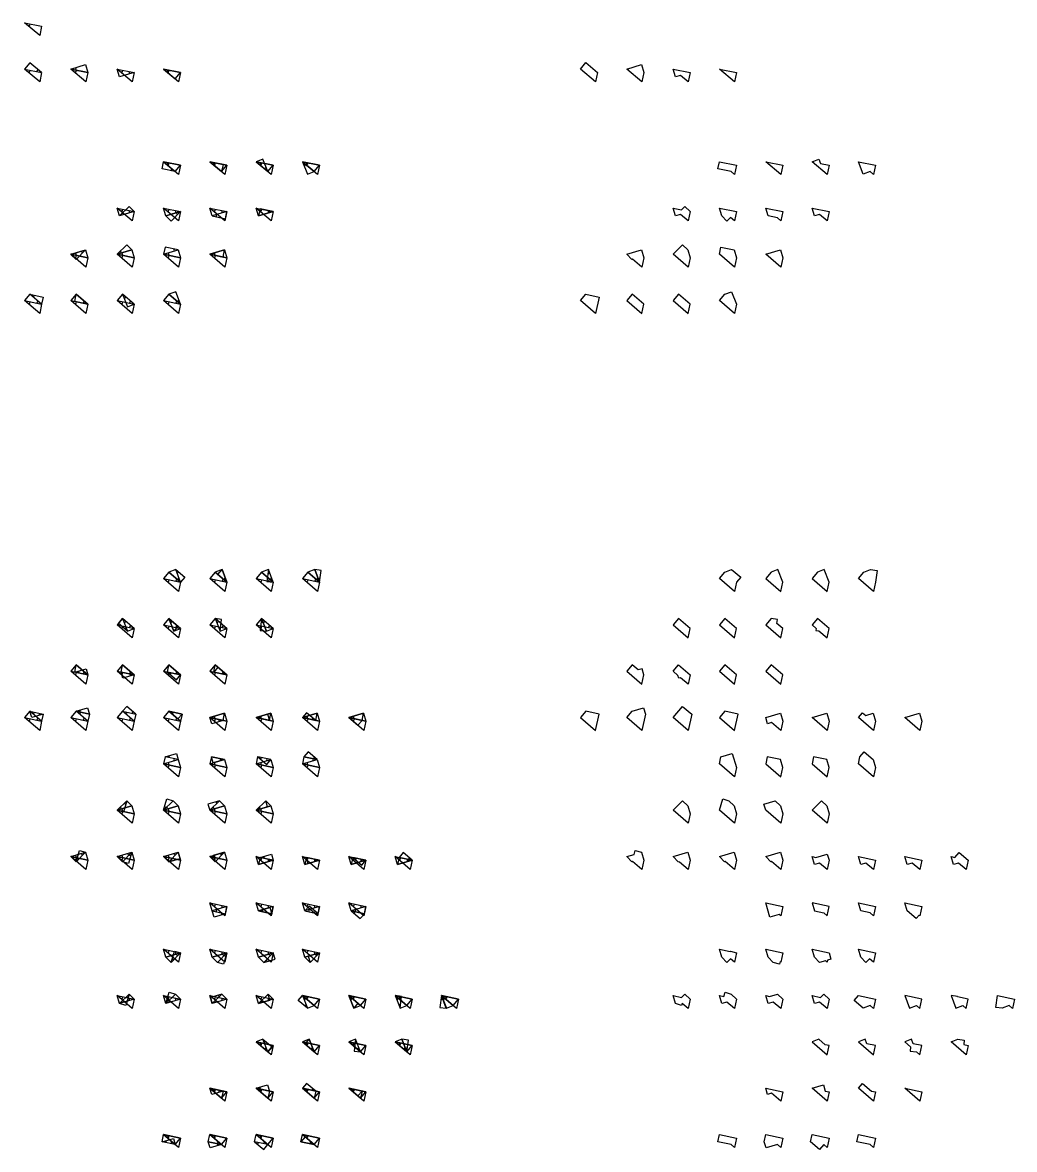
# Model space of a CAD drawing. Header units: millimetres. Extents: x 122552 to 1654769, y -10280102 to 62068.
# Drawn here: x 122552 to 780792, y -725221 to 22549 of the extents above; entities that cross this region are included whole.
import ezdxf

# ---------------------------------------------------------------- set-up
doc = ezdxf.new("R2010")
doc.units = ezdxf.units.MM
for name, color, linetype in [('BASE', 170, 'Continuous'), ('HYPOTENUSE', 20, 'Continuous'), ('PERPENDICULAR', 90, 'Continuous'), ('Standard', 7, 'Continuous')]:
    doc.layers.add(name, color=color, linetype=linetype)

# ---------------------------------------------------------------- blocks, each defined once
blk = doc.blocks.new('fundamental_block_GT')
at = {"color": 4}
blk.add_arc((0, -2), 277, 359.9799, 28.4254, dxfattribs=at)
at = {"layer": 'BASE'}
blk.add_line((0, 0), (879, -7), dxfattribs=at)
at = {"layer": 'HYPOTENUSE'}
blk.add_line((883, 469), (0, 0), dxfattribs=at)
at = {"layer": 'PERPENDICULAR'}
blk.add_line((879, -7), (883, 469), dxfattribs=at)

msp = doc.modelspace()

# ---------------------------------------------------------------- linework, layer by layer
for points in [[(492777, -8290), (496356, -4078), (504117, -10673), (502823, -16827)], [(533278, -5377), (534858, -10673), (533565, -16827), (523519, -8290)], [(555841, -13586), (554261, -8290), (565600, -10673), (564306, -16827), (559284, -12558)], [(596342, -10673), (595048, -16827), (585002, -8290)], [(584003, -74527), (585002, -69773), (596342, -72157), (595048, -78311), (592763, -76368)], [(627084, -72157), (625790, -78311), (615744, -69773)], [(646486, -69773), (651016, -68020), (652156, -70965), (657825, -72157), (656532, -78311)], [(684988, -76368), (680457, -78121), (677227, -69773), (688567, -72157), (687273, -78311)], [(555841, -105811), (554261, -100515), (559930, -101707), (562159, -99470), (565600, -102898), (564306, -109052), (559284, -104783)], [(595048, -109052), (592429, -106826), (590024, -109239), (586583, -105811), (585002, -100515), (596342, -102898)], [(625790, -109052), (623504, -107110), (617325, -105811), (615744, -100515), (627084, -102898)], [(648066, -105811), (646486, -100515), (657825, -102898), (656532, -109052), (651509, -104783)], [(560578, -124915), (564020, -128344), (565600, -133640), (564306, -139794), (554261, -131256)], [(585002, -131256), (586002, -126503), (594761, -128344), (596342, -133640), (595048, -139794)], [(526960, -134685), (523519, -131256), (533278, -128344), (534858, -133640), (533565, -139794), (527232, -134412)], [(625503, -128344), (627084, -133640), (625790, -139794), (615744, -131256)], [(585002, -161998), (588582, -157787), (593112, -156034), (596342, -164382), (595048, -170536)], [(492777, -161998), (496356, -157787), (505116, -159628), (502823, -170536)], [(527098, -157787), (523519, -161998), (533565, -170536), (534858, -164382)], [(557840, -157787), (554261, -161998), (564306, -170536), (565600, -164382)], [(585002, -346448), (588582, -342237), (593112, -340484), (599107, -345579), (596342, -348832), (595048, -354986)], [(623854, -340484), (619323, -342237), (615744, -346448), (625790, -354986), (627084, -348832)], [(654595, -340484), (650065, -342237), (646486, -346448), (656532, -354986), (657825, -348832)], [(677227, -346448), (680807, -342237), (685337, -340484), (689572, -341029), (688567, -348832), (687273, -354986)], [(557840, -372979), (554261, -377190), (564306, -385728), (565600, -379574)], [(595048, -385728), (596342, -379574), (588582, -372979), (585002, -377190)], [(619323, -372979), (615744, -377190), (625790, -385728), (627084, -379574), (623203, -376276), (623558, -373524)], [(650065, -372979), (646486, -377190), (649223, -379516), (649060, -380781), (651006, -381032), (656532, -385728), (657825, -379574)], [(533638, -406224), (530978, -407018), (527098, -403720), (523519, -407932), (533565, -416469), (534858, -410315)], [(558061, -412565), (557500, -410685), (554261, -407932), (557840, -403720), (565600, -410315), (564306, -416469), (559284, -412201)], [(588582, -403720), (585002, -407932), (595048, -416469), (596342, -410315)], [(625790, -416469), (627084, -410315), (619323, -403720), (615744, -407932)], [(523519, -438673), (527098, -434462), (534637, -432212), (535858, -436303), (533565, -447211)], [(554261, -438673), (560605, -431209), (566599, -436303), (564306, -447211)], [(505116, -436303), (496356, -434462), (492777, -438673), (502823, -447211)], [(597341, -436303), (588582, -434462), (585002, -438673), (595048, -447211)], [(616965, -442765), (615744, -438673), (625503, -435761), (627084, -441057), (625790, -447211), (619624, -441971)], [(657825, -441057), (656532, -447211), (646486, -438673), (656245, -435761)], [(677227, -438673), (679992, -435420), (682107, -437217), (686986, -435761), (688567, -441057), (687273, -447211)], [(717728, -435761), (719309, -441057), (718015, -447211), (707969, -438673)], [(585002, -469415), (586002, -464661), (593540, -462412), (596342, -471799), (595048, -477953)], [(677227, -469415), (678227, -464661), (680992, -461408), (686986, -466503), (688567, -471799), (687273, -477953)], [(616743, -464661), (615744, -469415), (625790, -477953), (627084, -471799), (625503, -466503)], [(647485, -464661), (646486, -469415), (656532, -477953), (657825, -471799), (656245, -466503)], [(587225, -492610), (591320, -493816), (594761, -497244), (596342, -502541), (595048, -508694), (585002, -500157)], [(560578, -493816), (564020, -497244), (565600, -502541), (564306, -508694), (554261, -500157)], [(615744, -500157), (614523, -496066), (622062, -493816), (625503, -497244), (627084, -502541), (625790, -508694)], [(652804, -493816), (656245, -497244), (657825, -502541), (656532, -508694), (646486, -500157)], [(526960, -534327), (523519, -530899), (528398, -529442), (529182, -526780), (533278, -527986), (534858, -533282), (533565, -539436), (527232, -534054)], [(565600, -533282), (564306, -539436), (558609, -534594), (557702, -534327), (554261, -530899), (564020, -527986)], [(596342, -533282), (595048, -539436), (588883, -534196), (588444, -534327), (585002, -530899), (594761, -527986)], [(619185, -534327), (615744, -530899), (625503, -527986), (627084, -533282), (625790, -539436), (619457, -534054)], [(648066, -536195), (646486, -530899), (649066, -531441), (656604, -529191), (657825, -533282), (656532, -539436), (651509, -535167)], [(687273, -539436), (682250, -535167), (678808, -536195), (677227, -530899), (688567, -533282)], [(718015, -539436), (712992, -535167), (709550, -536195), (707969, -530899), (719309, -533282)], [(740291, -536195), (738711, -530899), (741291, -531441), (744056, -528188), (750050, -533282), (748757, -539436), (743734, -535167)], [(624647, -569207), (618545, -571028), (615744, -561640), (627084, -564024), (625790, -570178)], [(646486, -561640), (648066, -566936), (654246, -568235), (656532, -570178), (657825, -564024)], [(684988, -568235), (678808, -566936), (677227, -561640), (688567, -564024), (687273, -570178)], [(717495, -569736), (715544, -572031), (709550, -566936), (707969, -561640), (719309, -564024), (718015, -570178)], [(590024, -601107), (586583, -597678), (585002, -592382), (592151, -593885), (592246, -593560), (596342, -594766), (595048, -600920), (592429, -598693)], [(625790, -600920), (625375, -600567), (624861, -602313), (620766, -601107), (617325, -597678), (615744, -592382), (627084, -594766)], [(657825, -594766), (659046, -598857), (656826, -599520), (656532, -600920), (655389, -599948), (651507, -601107), (648066, -597678), (646486, -592382)], [(682249, -601107), (678808, -597678), (677227, -592382), (688567, -594766), (687273, -600920), (684654, -598693)], [(562159, -622079), (565600, -625507), (564306, -631661), (560332, -628284), (559937, -629626), (555841, -628420), (554261, -623124), (559930, -624316)], [(585002, -623124), (587959, -623745), (588805, -620873), (592901, -622079), (596342, -625507), (595048, -631661), (590025, -627392), (586583, -628420)], [(615744, -623124), (618324, -623666), (623642, -622079), (627084, -625507), (625790, -631661), (620767, -627392), (617325, -628420)], [(654384, -622079), (657825, -625507), (656532, -631661), (651509, -627392), (648066, -628420), (646486, -623124), (652156, -624316)], [(684988, -629719), (680457, -631472), (674463, -626377), (677227, -623124), (688567, -625507), (687273, -631661)], [(711199, -631472), (715729, -629719), (718015, -631661), (719309, -625507), (707969, -623124)], [(741941, -631472), (746471, -629719), (748757, -631661), (750050, -625507), (742902, -624005), (742945, -623669), (738711, -623124)], [(777213, -629719), (772682, -631472), (768448, -630927), (769453, -623124), (780792, -625507), (779498, -631661)], [(655245, -655707), (651016, -652113), (646486, -653865), (656532, -662403), (657825, -656249)], [(681758, -652113), (677227, -653865), (687273, -662403), (688567, -656249), (682897, -655057)], [(712500, -652113), (707969, -653865), (711849, -657163), (711495, -659915), (715729, -660461), (718015, -662403), (719309, -656249), (713639, -655057)], [(738711, -653865), (743241, -652113), (747476, -652658), (747093, -655628), (750050, -656249), (748757, -662403)], [(616965, -688698), (615744, -684607), (627084, -686991), (625790, -693145), (619624, -687905)], [(654024, -682357), (655245, -686449), (657825, -686991), (656532, -693145), (646486, -684607)], [(677227, -684607), (679992, -681354), (685987, -686449), (688567, -686991), (687273, -693145)], [(719309, -686991), (718015, -693145), (707969, -684607)], [(584003, -720103), (585002, -715349), (596342, -717733), (595048, -723886), (592763, -721944)], [(615966, -724194), (614745, -720103), (615744, -715349), (627084, -717733), (625790, -723886), (623504, -721944)], [(654246, -721944), (651481, -725197), (645486, -720103), (646486, -715349), (657825, -717733), (656532, -723886)], [(676228, -720103), (677227, -715349), (688567, -717733), (687273, -723886), (684988, -721944)]]:
    msp.add_lwpolyline(points, close=True)

# ---------------------------------------------------------------- block references
for p, xscale, yscale, zscale, rotation in [((135216, -10673), 11.58735412275399, 11.58735412275399, 11.58735412275399, 140.1281823004306), ((154618, -8290), -11.58735412275399, 11.58735412275399, 11.58735412275399, 196.12818230043), ((196700, -10673), -11.58735412275399, 11.58735412275399, 11.58735412275399, 16.12818230043002), ((216102, -8290), 11.58735412275399, 11.58735412275399, 11.58735412275399, 320.1281823004307), ((216102, -69773), 11.58735412275399, 11.58735412275399, 11.58735412275399, 320.1281823004307), ((246844, -69773), 11.58735412275399, 11.58735412275399, 11.58735412275399, 320.1281823004307), ((277585, -69773), 11.58735412275399, 11.58735412275399, 11.58735412275399, 320.1281823004307), ((308327, -69773), 11.58735412275399, 11.58735412275399, 11.58735412275399, 320.1281823004307), ((223862, -76368), -10.18429076373601, 10.18429076373601, 10.18429076373601, 347.6398495386388), ((246844, -69773), -10.18429076373601, 10.18429076373601, 10.18429076373601, 167.6398495386389), ((285346, -76368), 10.18429076373601, 10.18429076373601, 10.18429076373601, 111.6398495386396), ((308327, -69773), 10.18429076373601, 10.18429076373601, 10.18429076373601, 291.6398495386396), ((196700, -102898), -11.58735412275399, 11.58735412275399, 11.58735412275399, 16.12818230043002), ((186941, -105811), -10.18429076373601, 10.18429076373601, 10.18429076373601, 224.6165150622211), ((227441, -102898), -11.58735412275399, 11.58735412275399, 11.58735412275399, 16.12818230043002), ((227441, -102898), -10.18429076373601, 10.18429076373601, 10.18429076373601, 44.61651506222115), ((258183, -102898), -11.58735412275399, 11.58735412275399, 11.58735412275399, 16.12818230043002), ((248424, -105811), 10.18429076373601, 10.18429076373601, 10.18429076373601, 348.6165150622217), ((288925, -102898), -11.58735412275399, 11.58735412275399, 11.58735412275399, 16.12818230043002), ((288925, -102898), 10.18429076373601, 10.18429076373601, 10.18429076373601, 168.6165150622217), ((164377, -128344), -10.18429076373601, 10.18429076373601, 10.18429076373601, 44.616515062221), ((185360, -131256), -10.18429076373601, 10.18429076373601, 10.18429076373601, 224.616515062221), ((225861, -128344), 10.18429076373601, 10.18429076373601, 10.18429076373601, 168.6165150622217), ((246844, -131256), 10.18429076373601, 10.18429076373601, 10.18429076373601, 348.6165150622217), ((154618, -131256), -11.58735412275399, 11.58735412275399, 11.58735412275399, 196.12818230043), ((185360, -131256), -11.58735412275399, 11.58735412275399, 11.58735412275399, 196.12818230043), ((216102, -131256), -11.58735412275399, 11.58735412275399, 11.58735412275399, 196.12818230043), ((246844, -131256), -11.58735412275399, 11.58735412275399, 11.58735412275399, 196.12818230043), ((188939, -157787), 10.18429076373601, 10.18429076373601, 10.18429076373601, 291.6398495386396), ((227441, -164382), 10.18429076373601, 10.18429076373601, 10.18429076373601, 111.6398495386396), ((135216, -164382), 11.58735412275399, 11.58735412275399, 11.58735412275399, 140.1281823004306), ((127456, -157787), -10.18429076373601, 10.18429076373601, 10.18429076373601, 167.6398495386389), ((165958, -164382), 11.58735412275399, 11.58735412275399, 11.58735412275399, 140.1281823004306), ((165958, -164382), -10.18429076373601, 10.18429076373601, 10.18429076373601, 347.6398495386388), ((196700, -164382), 11.58735412275399, 11.58735412275399, 11.58735412275399, 140.1281823004306), ((227441, -164382), 11.58735412275399, 11.58735412275399, 11.58735412275399, 140.1281823004306), ((227441, -348832), 11.58735412275399, 11.58735412275399, 11.58735412275399, 140.1281823004306), ((227441, -348832), 10.18429076373601, 10.18429076373601, 10.18429076373601, 111.6398495386396), ((224212, -340484), -8.951118371073477, 8.951118371073479, 8.951118371073479, 139.1515167768493), ((258183, -348832), 11.58735412275399, 11.58735412275399, 11.58735412275399, 140.1281823004306), ((258183, -348832), 10.18429076373601, 10.18429076373601, 10.18429076373601, 111.6398495386396), ((258183, -348832), -8.95111837107348, 8.95111837107348, 8.95111837107348, 319.1515167768492), ((288925, -348832), 11.58735412275399, 11.58735412275399, 11.58735412275399, 140.1281823004306), ((288925, -348832), 10.18429076373601, 10.18429076373601, 10.18429076373601, 111.6398495386396), ((285695, -340484), 8.951118371073479, 8.951118371073479, 8.951118371073479, 263.151516776847), ((319667, -348832), 11.58735412275399, 11.58735412275399, 11.58735412275399, 140.1281823004306), ((319667, -348832), 10.18429076373601, 10.18429076373601, 10.18429076373601, 111.6398495386396), ((319667, -348832), 8.95111837107348, 8.95111837107348, 8.95111837107348, 83.15151677684698), ((196700, -379574), 11.58735412275399, 11.58735412275399, 11.58735412275399, 140.1281823004306), ((192169, -381327), -8.95111837107348, 8.95111837107348, 8.95111837107348, 319.1515167768492), ((188939, -372979), 10.18429076373601, 10.18429076373601, 10.18429076373601, 291.6398495386396), ((227441, -379574), 11.58735412275399, 11.58735412275399, 11.58735412275399, 140.1281823004306), ((219681, -372979), -8.951118371073477, 8.951118371073479, 8.951118371073479, 139.1515167768493), ((219681, -372979), 10.18429076373601, 10.18429076373601, 10.18429076373601, 291.6398495386396), ((258183, -379574), 11.58735412275399, 11.58735412275399, 11.58735412275399, 140.1281823004306), ((253653, -381327), 8.95111837107348, 8.95111837107348, 8.95111837107348, 83.15151677684698), ((250423, -372979), 10.18429076373601, 10.18429076373601, 10.18429076373601, 291.6398495386396), ((288925, -379574), 11.58735412275399, 11.58735412275399, 11.58735412275399, 140.1281823004306), ((281164, -372979), 8.951118371073479, 8.951118371073479, 8.951118371073479, 263.151516776847), ((281164, -372979), 10.18429076373601, 10.18429076373601, 10.18429076373601, 291.6398495386396), ((165958, -410315), 11.58735412275399, 11.58735412275399, 11.58735412275399, 140.1281823004306), ((165958, -410315), -10.18429076373601, 10.18429076373601, 10.18429076373601, 347.6398495386388), ((196700, -410315), 11.58735412275399, 11.58735412275399, 11.58735412275399, 140.1281823004306), ((196700, -410315), -10.18429076373601, 10.18429076373601, 10.18429076373601, 347.6398495386388), ((227441, -410315), 11.58735412275399, 11.58735412275399, 11.58735412275399, 140.1281823004306), ((227441, -410315), -10.18429076373601, 10.18429076373601, 10.18429076373601, 347.6398495386388), ((258183, -410315), 11.58735412275399, 11.58735412275399, 11.58735412275399, 140.1281823004306), ((258183, -410315), -10.18429076373601, 10.18429076373601, 10.18429076373601, 347.6398495386388), ((157198, -408474), -8.951118371073735, 8.951118371073735, 8.951118371073735, 196.1281823004283), ((196700, -410315), -8.951118371073735, 8.951118371073735, 8.951118371073735, 16.12818230042834), ((218682, -408474), 8.951118371073735, 8.951118371073735, 8.951118371073735, 320.1281823004318), ((258183, -410315), 8.951118371073735, 8.951118371073735, 8.951118371073735, 140.1281823004318), ((136216, -436303), -8.951118371073722, 8.951118371073722, 8.951118371073722, 16.12818230042866), ((158198, -434462), -8.95111837107372, 8.95111837107372, 8.95111837107372, 196.1281823004286), ((197699, -436303), 8.951118371073722, 8.951118371073722, 8.951118371073722, 140.1281823004322), ((219681, -434462), 8.95111837107372, 8.95111837107372, 8.95111837107372, 320.1281823004322), ((135216, -441057), 11.58735412275399, 11.58735412275399, 11.58735412275399, 140.1281823004306), ((127456, -434462), -10.18429076373601, 10.18429076373601, 10.18429076373601, 167.6398495386389), ((165958, -441057), 11.58735412275399, 11.58735412275399, 11.58735412275399, 140.1281823004306), ((158198, -434462), -10.18429076373601, 10.18429076373601, 10.18429076373601, 167.6398495386389), ((196700, -441057), 11.58735412275399, 11.58735412275399, 11.58735412275399, 140.1281823004306), ((188939, -434462), -10.18429076373601, 10.18429076373601, 10.18429076373601, 167.6398495386389), ((227441, -441057), 11.58735412275399, 11.58735412275399, 11.58735412275399, 140.1281823004306), ((219681, -434462), -10.18429076373601, 10.18429076373601, 10.18429076373601, 167.6398495386389), ((246844, -438673), -11.58735412275399, 11.58735412275399, 11.58735412275399, 196.12818230043), ((246844, -438673), 10.18429076373601, 10.18429076373601, 10.18429076373601, 348.6165150622217), ((255603, -440515), -8.951118371073722, 8.951118371073722, 8.951118371073722, 16.12818230042866), ((277585, -438673), -11.58735412275399, 11.58735412275399, 11.58735412275399, 196.12818230043), ((277585, -438673), -8.95111837107372, 8.95111837107372, 8.95111837107372, 196.1281823004286), ((277585, -438673), 10.18429076373601, 10.18429076373601, 10.18429076373601, 348.6165150622217), ((308327, -438673), -11.58735412275399, 11.58735412275399, 11.58735412275399, 196.12818230043), ((308327, -438673), 10.18429076373601, 10.18429076373601, 10.18429076373601, 348.6165150622217), ((317087, -440515), 8.951118371073722, 8.951118371073722, 8.951118371073722, 140.1281823004322), ((339069, -438673), 8.95111837107372, 8.95111837107372, 8.95111837107372, 320.1281823004322), ((339069, -438673), -11.58735412275399, 11.58735412275399, 11.58735412275399, 196.12818230043), ((339069, -438673), 10.18429076373601, 10.18429076373601, 10.18429076373601, 348.6165150622217), ((217101, -464661), -8.951118371073475, 8.951118371073473, 8.951118371073475, 196.1281823004316), ((256603, -466503), -8.951118371073475, 8.951118371073473, 8.951118371073475, 16.12818230043145), ((278585, -464661), 8.951118371073475, 8.951118371073475, 8.951118371073475, 320.1281823004293), ((318086, -466503), 8.951118371073475, 8.951118371073475, 8.951118371073475, 140.1281823004293), ((216102, -469415), -11.58735412275399, 11.58735412275399, 11.58735412275399, 196.12818230043), ((225861, -466503), 10.18429076373601, 10.18429076373601, 10.18429076373601, 168.6165150622217), ((246844, -469415), -11.58735412275399, 11.58735412275399, 11.58735412275399, 196.12818230043), ((256603, -466503), 10.18429076373601, 10.18429076373601, 10.18429076373601, 168.6165150622217), ((277585, -469415), -11.58735412275399, 11.58735412275399, 11.58735412275399, 196.12818230043), ((287344, -466503), 10.18429076373601, 10.18429076373601, 10.18429076373601, 168.6165150622217), ((308327, -469415), -11.58735412275399, 11.58735412275399, 11.58735412275399, 196.12818230043), ((318086, -466503), 10.18429076373601, 10.18429076373601, 10.18429076373601, 168.6165150622217), ((191678, -493816), -8.951118371073711, 8.951118371073711, 8.951118371073711, 73.10484782401038), ((216102, -500157), -8.951118371073713, 8.951118371073711, 8.951118371073711, 253.1048478240104), ((185360, -500157), -10.18429076373601, 10.18429076373601, 10.18429076373601, 224.616515062221), ((185360, -500157), -11.58735412275399, 11.58735412275399, 11.58735412275399, 196.12818230043), ((216102, -500157), -10.18429076373601, 10.18429076373601, 10.18429076373601, 224.616515062221), ((216102, -500157), -11.58735412275399, 11.58735412275399, 11.58735412275399, 196.12818230043), ((253161, -493816), 8.951118371073711, 8.951118371073711, 8.951118371073711, 197.104847824014), ((246844, -500157), -10.18429076373601, 10.18429076373601, 10.18429076373601, 224.616515062221), ((246844, -500157), -11.58735412275399, 11.58735412275399, 11.58735412275399, 196.12818230043), ((277585, -500157), 8.951118371073692, 8.951118371073692, 8.951118371073692, 17.10484782401415), ((277585, -500157), -10.18429076373601, 10.18429076373601, 10.18429076373601, 224.616515062221), ((277585, -500157), -11.58735412275399, 11.58735412275399, 11.58735412275399, 196.12818230043), ((154618, -530899), -11.58735412275399, 11.58735412275399, 11.58735412275399, 196.12818230043), ((164377, -527986), -10.18429076373601, 10.18429076373601, 10.18429076373601, 44.616515062221), ((158060, -534327), -8.951118371073488, 8.951118371073488, 8.951118371073488, 253.1048478240137), ((185360, -530899), -11.58735412275399, 11.58735412275399, 11.58735412275399, 196.12818230043), ((195119, -527986), -10.18429076373601, 10.18429076373601, 10.18429076373601, 44.616515062221), ((195119, -527986), -8.95111837107349, 8.951118371073488, 8.951118371073488, 73.10484782401358), ((216102, -530899), -11.58735412275399, 11.58735412275399, 11.58735412275399, 196.12818230043), ((225861, -527986), -10.18429076373601, 10.18429076373601, 10.18429076373601, 44.616515062221), ((219543, -534327), 8.951118371073488, 8.951118371073488, 8.951118371073488, 17.10484782401142), ((246844, -530899), -11.58735412275399, 11.58735412275399, 11.58735412275399, 196.12818230043), ((256603, -527986), -10.18429076373601, 10.18429076373601, 10.18429076373601, 44.616515062221), ((256603, -527986), 8.951118371073488, 8.951118371073488, 8.951118371073488, 197.1048478240115), ((288925, -533282), -11.58735412275399, 11.58735412275399, 11.58735412275399, 16.12818230043002), ((280165, -531441), -8.951118371073488, 8.951118371073488, 8.951118371073488, 196.1281823004312), ((319667, -533282), -11.58735412275399, 11.58735412275399, 11.58735412275399, 16.12818230043002), ((319667, -533282), -8.95111837107349, 8.951118371073488, 8.951118371073488, 16.12818230043121), ((350408, -533282), -11.58735412275399, 11.58735412275399, 11.58735412275399, 16.12818230043002), ((341649, -531441), 8.951118371073488, 8.951118371073488, 8.951118371073488, 320.1281823004289), ((381150, -533282), -11.58735412275399, 11.58735412275399, 11.58735412275399, 16.12818230043002), ((381150, -533282), 8.951118371073488, 8.951118371073488, 8.951118371073488, 140.1281823004289), ((288925, -533282), 10.18429076373601, 10.18429076373601, 10.18429076373601, 168.6165150622217), ((319667, -533282), 10.18429076373601, 10.18429076373601, 10.18429076373601, 168.6165150622217), ((350408, -533282), 10.18429076373601, 10.18429076373601, 10.18429076373601, 168.6165150622217), ((381150, -533282), 10.18429076373601, 10.18429076373601, 10.18429076373601, 168.6165150622217), ((258183, -564024), -11.58735412275399, 11.58735412275399, 11.58735412275399, 16.12818230043002), ((288925, -564024), -11.58735412275399, 11.58735412275399, 11.58735412275399, 16.12818230043002), ((319667, -564024), -11.58735412275399, 11.58735412275399, 11.58735412275399, 16.12818230043002), ((350408, -564024), -11.58735412275399, 11.58735412275399, 11.58735412275399, 16.12818230043002), ((248424, -566936), 10.18429076373601, 10.18429076373601, 10.18429076373601, 348.6165150622217), ((257184, -568778), -8.95111837107349, 8.951118371073488, 8.951118371073488, 16.12818230043121), ((279166, -566936), -8.951118371073488, 8.951118371073488, 8.951118371073488, 196.1281823004312), ((279166, -566936), 10.18429076373601, 10.18429076373601, 10.18429076373601, 348.6165150622217), ((309908, -566936), 10.18429076373601, 10.18429076373601, 10.18429076373601, 348.6165150622217), ((318667, -568778), 8.951118371073488, 8.951118371073488, 8.951118371073488, 140.1281823004289), ((340649, -566936), 8.951118371073488, 8.951118371073488, 8.951118371073488, 320.1281823004289), ((340649, -566936), 10.18429076373601, 10.18429076373601, 10.18429076373601, 348.6165150622217), ((227441, -594766), -11.58735412275399, 11.58735412275399, 11.58735412275399, 16.12818230043002), ((258183, -594766), -11.58735412275399, 11.58735412275399, 11.58735412275399, 16.12818230043002), ((288925, -594766), -11.58735412275399, 11.58735412275399, 11.58735412275399, 16.12818230043002), ((319667, -594766), -11.58735412275399, 11.58735412275399, 11.58735412275399, 16.12818230043002), ((227441, -594766), -10.18429076373601, 10.18429076373601, 10.18429076373601, 44.61651506222115), ((221124, -601107), -8.951118371073488, 8.951118371073488, 8.951118371073488, 253.1048478240137), ((258183, -594766), -10.18429076373601, 10.18429076373601, 10.18429076373601, 44.61651506222115), ((258183, -594766), -8.95111837107349, 8.951118371073488, 8.951118371073488, 73.10484782401358), ((288925, -594766), -10.18429076373601, 10.18429076373601, 10.18429076373601, 44.61651506222115), ((282607, -601107), 8.951118371073488, 8.951118371073488, 8.951118371073488, 17.10484782401142), ((319667, -594766), -10.18429076373601, 10.18429076373601, 10.18429076373601, 44.61651506222115), ((319667, -594766), 8.951118371073488, 8.951118371073488, 8.951118371073488, 197.1048478240115), ((196700, -625507), -11.58735412275399, 11.58735412275399, 11.58735412275399, 16.12818230043002), ((227441, -625507), -11.58735412275399, 11.58735412275399, 11.58735412275399, 16.12818230043002), ((258183, -625507), -11.58735412275399, 11.58735412275399, 11.58735412275399, 16.12818230043002), ((288925, -625507), -11.58735412275399, 11.58735412275399, 11.58735412275399, 16.12818230043002), ((308327, -623124), 11.58735412275399, 11.58735412275399, 11.58735412275399, 320.1281823004307), ((339069, -623124), 11.58735412275399, 11.58735412275399, 11.58735412275399, 320.1281823004307), ((369810, -623124), 11.58735412275399, 11.58735412275399, 11.58735412275399, 320.1281823004307), ((400552, -623124), 11.58735412275399, 11.58735412275399, 11.58735412275399, 320.1281823004307), ((186941, -628420), -10.18429076373601, 10.18429076373601, 10.18429076373601, 224.6165150622211), ((193258, -622079), -8.95111837107349, 8.951118371073488, 8.951118371073488, 73.10484782401358), ((217682, -628420), -8.951118371073488, 8.951118371073488, 8.951118371073488, 253.1048478240137), ((217682, -628420), -10.18429076373601, 10.18429076373601, 10.18429076373601, 224.6165150622211), ((254742, -622079), 8.951118371073488, 8.951118371073488, 8.951118371073488, 197.1048478240115), ((248424, -628420), -10.18429076373601, 10.18429076373601, 10.18429076373601, 224.6165150622211), ((279166, -628420), 8.951118371073488, 8.951118371073488, 8.951118371073488, 17.10484782401142), ((279166, -628420), -10.18429076373601, 10.18429076373601, 10.18429076373601, 224.6165150622211), ((311557, -631472), -8.95111837107348, 8.95111837107348, 8.95111837107348, 319.1515167768492), ((308327, -623124), 10.18429076373601, 10.18429076373601, 10.18429076373601, 291.6398495386396), ((339069, -623124), -8.951118371073477, 8.951118371073479, 8.951118371073479, 139.1515167768493), ((339069, -623124), 10.18429076373601, 10.18429076373601, 10.18429076373601, 291.6398495386396), ((373040, -631472), 8.95111837107348, 8.95111837107348, 8.95111837107348, 83.15151677684698), ((369810, -623124), 10.18429076373601, 10.18429076373601, 10.18429076373601, 291.6398495386396), ((400552, -623124), 8.951118371073479, 8.951118371073479, 8.951118371073479, 263.151516776847), ((400552, -623124), 10.18429076373601, 10.18429076373601, 10.18429076373601, 291.6398495386396), ((277585, -653865), 11.58735412275399, 11.58735412275399, 11.58735412275399, 320.1281823004307), ((308327, -653865), 11.58735412275399, 11.58735412275399, 11.58735412275399, 320.1281823004307), ((339069, -653865), 11.58735412275399, 11.58735412275399, 11.58735412275399, 320.1281823004307), ((369810, -653865), 11.58735412275399, 11.58735412275399, 11.58735412275399, 320.1281823004307), ((285346, -660461), 10.18429076373601, 10.18429076373601, 10.18429076373601, 111.6398495386396), ((282116, -652113), -8.951118371073477, 8.951118371073479, 8.951118371073479, 139.1515167768493), ((316087, -660461), 10.18429076373601, 10.18429076373601, 10.18429076373601, 111.6398495386396), ((316087, -660461), -8.95111837107348, 8.95111837107348, 8.95111837107348, 319.1515167768492), ((346829, -660461), 10.18429076373601, 10.18429076373601, 10.18429076373601, 111.6398495386396), ((343599, -652113), 8.951118371073479, 8.951118371073479, 8.951118371073479, 263.151516776847), ((377571, -660461), 10.18429076373601, 10.18429076373601, 10.18429076373601, 111.6398495386396), ((377571, -660461), 8.95111837107348, 8.95111837107348, 8.95111837107348, 83.15151677684698), ((246844, -684607), 11.58735412275399, 11.58735412275399, 11.58735412275399, 320.1281823004307), ((277585, -684607), 11.58735412275399, 11.58735412275399, 11.58735412275399, 320.1281823004307), ((308327, -684607), 11.58735412275399, 11.58735412275399, 11.58735412275399, 320.1281823004307), ((339069, -684607), 11.58735412275399, 11.58735412275399, 11.58735412275399, 320.1281823004307), ((246844, -684607), -10.18429076373601, 10.18429076373601, 10.18429076373601, 167.6398495386389), ((255603, -686449), -8.95111837107349, 8.951118371073488, 8.951118371073488, 16.12818230043121), ((277585, -684607), -10.18429076373601, 10.18429076373601, 10.18429076373601, 167.6398495386389), ((277585, -684607), -8.951118371073488, 8.951118371073488, 8.951118371073488, 196.1281823004312), ((308327, -684607), -10.18429076373601, 10.18429076373601, 10.18429076373601, 167.6398495386389), ((317087, -686449), 8.951118371073488, 8.951118371073488, 8.951118371073488, 140.1281823004289), ((339069, -684607), -10.18429076373601, 10.18429076373601, 10.18429076373601, 167.6398495386389), ((339069, -684607), 8.951118371073488, 8.951118371073488, 8.951118371073488, 320.1281823004289), ((223862, -721944), -10.18429076373601, 10.18429076373601, 10.18429076373601, 347.6398495386388), ((215103, -720103), -8.951118371073488, 8.951118371073488, 8.951118371073488, 196.1281823004312), ((216102, -715349), 11.58735412275399, 11.58735412275399, 11.58735412275399, 320.1281823004307), ((254604, -721944), -10.18429076373601, 10.18429076373601, 10.18429076373601, 347.6398495386388), ((246844, -715349), 11.58735412275399, 11.58735412275399, 11.58735412275399, 320.1281823004307), ((276586, -720103), 8.951118371073488, 8.951118371073488, 8.951118371073488, 320.1281823004289), ((285346, -721944), -10.18429076373601, 10.18429076373601, 10.18429076373601, 347.6398495386388), ((277585, -715349), 11.58735412275399, 11.58735412275399, 11.58735412275399, 320.1281823004307), ((316087, -721944), -10.18429076373601, 10.18429076373601, 10.18429076373601, 347.6398495386388), ((316087, -721944), 8.951118371073488, 8.951118371073488, 8.951118371073488, 140.1281823004289), ((308327, -715349), 11.58735412275399, 11.58735412275399, 11.58735412275399, 320.1281823004307), ((254604, -721944), -8.95111837107349, 8.951118371073488, 8.951118371073488, 16.12818230043121)]:
    msp.add_blockref('fundamental_block_GT', p, dxfattribs=dict(xscale=xscale, yscale=yscale, zscale=zscale, rotation=rotation))
at = {"layer": 'Standard', "xscale": -13.18371388650824, "yscale": 13.18371388650824, "zscale": 13.18371388650824, "rotation": 167.6398495386389}
for p in [(123877, 22452), (123877, -8290), (154618, -8290), (185360, -8290), (216102, -8290), (216102, -69773), (246844, -69773), (277585, -69773), (308327, -69773), (185360, -100515), (216102, -100515), (246844, -100515), (277585, -100515), (154618, -131256), (185360, -131256), (216102, -131256), (246844, -131256), (123877, -161998), (154618, -161998), (185360, -161998), (216102, -161998), (216102, -346448), (246844, -346448), (277585, -346448), (308327, -346448), (185360, -377190), (216102, -377190), (246844, -377190), (277585, -377190), (154618, -407932), (185360, -407932), (216102, -407932), (246844, -407932), (123877, -438673), (154618, -438673), (185360, -438673), (216102, -438673), (246844, -438673), (277585, -438673), (308327, -438673), (339069, -438673), (216102, -469415), (246844, -469415), (277585, -469415), (308327, -469415), (185360, -500157), (216102, -500157), (246844, -500157), (277585, -500157), (154618, -530899), (185360, -530899), (216102, -530899), (246844, -530899), (277585, -530899), (308327, -530899), (339069, -530899), (369810, -530899), (246844, -561640), (277585, -561640), (308327, -561640), (339069, -561640), (216102, -592382), (246844, -592382), (277585, -592382), (308327, -592382), (185360, -623124), (216102, -623124), (246844, -623124), (277585, -623124), (308327, -623124), (339069, -623124), (369810, -623124), (400552, -623124), (277585, -653865), (308327, -653865), (339069, -653865), (369810, -653865), (246844, -684607), (277585, -684607), (308327, -684607), (339069, -684607), (216102, -715349), (246844, -715349), (277585, -715349), (308327, -715349)]:
    msp.add_blockref('fundamental_block_GT', p, dxfattribs=at)

doc.saveas('drawing.dxf')
